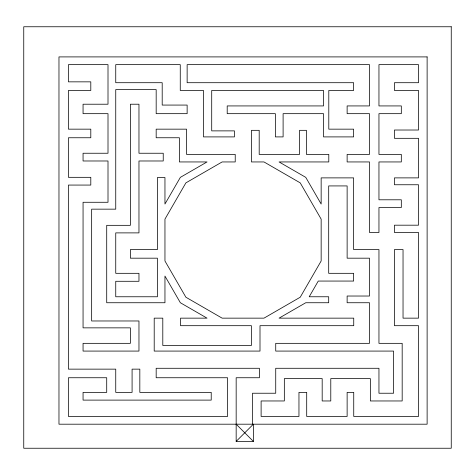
<?xml version="1.0" encoding="UTF-8"?>
<svg xmlns="http://www.w3.org/2000/svg" width="475" height="475" viewBox="0 0 475 475"><rect width="100%" height="100%" fill="white"/><g stroke="black" fill="none" stroke-linecap="round" stroke-linejoin="round"><path stroke-width="0.71" d="M236.164 441.394L253.371 424.193L253.371 441.394L236.164 441.394L236.164 377.744L259.392 377.744L259.392 368.279L156.174 368.279L156.174 377.744L227.567 377.744L227.567 416.45L68.436 416.45L68.436 377.744L106.715 377.744L106.715 392.368L83.06 392.368L83.06 400.11L211.221 400.11L211.221 392.368L139.828 392.368L139.828 369.14L132.086 369.14L132.086 392.368L115.746 392.368L115.746 369.14L68.436 369.14L68.436 185.066L90.802 185.066L90.802 177.323L68.436 177.323L68.436 137.756L90.802 137.756L90.802 129.158L68.436 129.158L68.436 90.452L90.802 90.452L90.802 81.848L68.436 81.848L68.436 64.647L108.003 64.647L108.003 104.215L83.06 104.215L83.06 113.673L108.003 113.673L108.003 153.241L83.06 153.241L83.06 160.983L108.003 160.983L108.003 202.273L83.06 202.273L83.06 327.857L130.37 327.857L130.37 343.336L83.06 343.336L83.06 351.078L138.967 351.078L138.967 320.975L91.657 320.975L91.657 209.154L115.746 209.154L115.746 89.591L156.174 89.591L156.174 113.673L187.138 113.673L187.138 105.07L162.195 105.07L162.195 82.709L115.746 82.709L115.746 64.647L180.257 64.647L180.257 90.452L203.478 90.452L203.478 136.901L234.448 136.901L234.448 130.88L211.713 130.88L211.713 90.452L323.534 90.452L323.534 105.931L227.198 105.931L227.198 113.673L275.369 113.673L275.369 136.901L283.106 136.901L283.106 113.673L323.534 113.673L323.534 136.901L353.643 136.901L353.643 129.158L328.795 129.158L328.795 90.452L353.643 90.452L353.643 82.709L187.138 82.709L187.138 64.647L369.491 64.647L369.491 105.931L347.13 105.931L347.13 113.673L369.491 113.673L369.491 154.405L347.13 154.405L347.13 161.945L369.491 161.945L369.491 232.483L378.955 232.483L378.955 207.533L401.316 207.533L401.316 199.797L378.955 199.797L378.955 161.945L401.316 161.945L401.316 154.405L378.955 154.405L378.955 113.673L401.316 113.673L401.316 105.931L378.955 105.931L378.955 64.647L418.522 64.647L418.522 82.709L394.434 82.709L394.434 90.452L418.522 90.452L418.522 130.019L394.434 130.019L394.434 138.314L418.522 138.314L418.522 177.882L394.434 177.882L394.434 184.757L418.522 184.757L418.522 225.186L394.434 225.186L394.434 232.483L418.522 232.483L418.522 318.149L403.037 318.149L403.037 249.577L394.434 249.577L394.434 325.69L418.522 325.69L418.522 416.45L353.738 416.45L353.738 392.368L347.13 392.368L347.13 416.45L306.702 416.45L306.702 392.368L298.959 392.368L298.959 416.45L261.113 416.45L261.113 400.965L284.335 400.965L284.335 378.605L322.181 378.605L322.181 400.965L330.784 400.965L330.784 378.605L370.352 378.605L370.352 400.965L402.177 400.965L402.177 343.336L378.955 343.336L378.955 249.577L353.643 249.577L353.643 177.882L321.153 177.882L321.153 204.042L305.752 177.353L279.062 161.945L328.795 161.945L328.795 154.405L306.428 154.405L306.428 130.322L299.553 130.322L299.553 154.405L259.19 154.405L259.19 130.322L251.447 130.322L251.447 161.945L263.981 161.945L300.23 182.875L321.153 219.123L321.153 260.977L300.23 297.219L263.981 318.149L222.128 318.149L185.885 297.219L164.956 260.977L164.956 219.123L185.885 182.875L222.128 161.945L235.226 161.945L235.226 154.405L186.562 154.405L186.562 129.158L156.174 129.158L156.174 137.756L179.396 137.756L179.396 161.945L207.047 161.945L180.363 177.353L164.956 204.042L164.956 177.531L157.415 177.531L157.415 249.577L130.37 249.577L130.37 258.18L157.415 258.18L157.415 296.768L115.746 296.768L115.746 281.283L138.967 281.283L138.967 273.315L115.746 273.315L115.746 232.887L138.967 232.887L138.967 160.983L163.234 160.983L163.234 153.241L138.967 153.241L138.967 104.215L130.37 104.215L130.37 225.328L106.715 225.328L106.715 302.741L164.956 302.741L164.956 276.058L180.363 302.741L207.047 318.149L180.542 318.149L180.542 325.69L251.4 325.69L251.4 345.473L162.8 345.473L162.8 318.149L154.203 318.149L154.203 351.078L260.003 351.078L260.003 325.69L353.738 325.69L353.738 318.149L279.062 318.149L305.752 302.741L328.694 302.741L328.694 296.768L309.201 296.768L318.268 281.058L353.643 281.058L353.643 273.315L328.694 273.315L328.694 185.927L347.13 185.927L347.13 258.18L369.491 258.18L369.491 296.026L347.13 296.026L347.13 302.741L369.491 302.741L369.491 343.336L275.732 343.336L275.732 351.078L393.573 351.078L393.573 393.229L378.955 393.229L378.955 368.279L275.732 368.279L275.732 393.229L252.51 393.229L252.51 424.193M236.164 424.193L253.371 441.394M451.25 26.76L23.75 26.76L23.75 448.24L451.25 448.24L451.25 26.76M427.12 56.905L58.971 56.905L58.971 424.193L427.12 424.193L427.12 56.905"/></g></svg>
